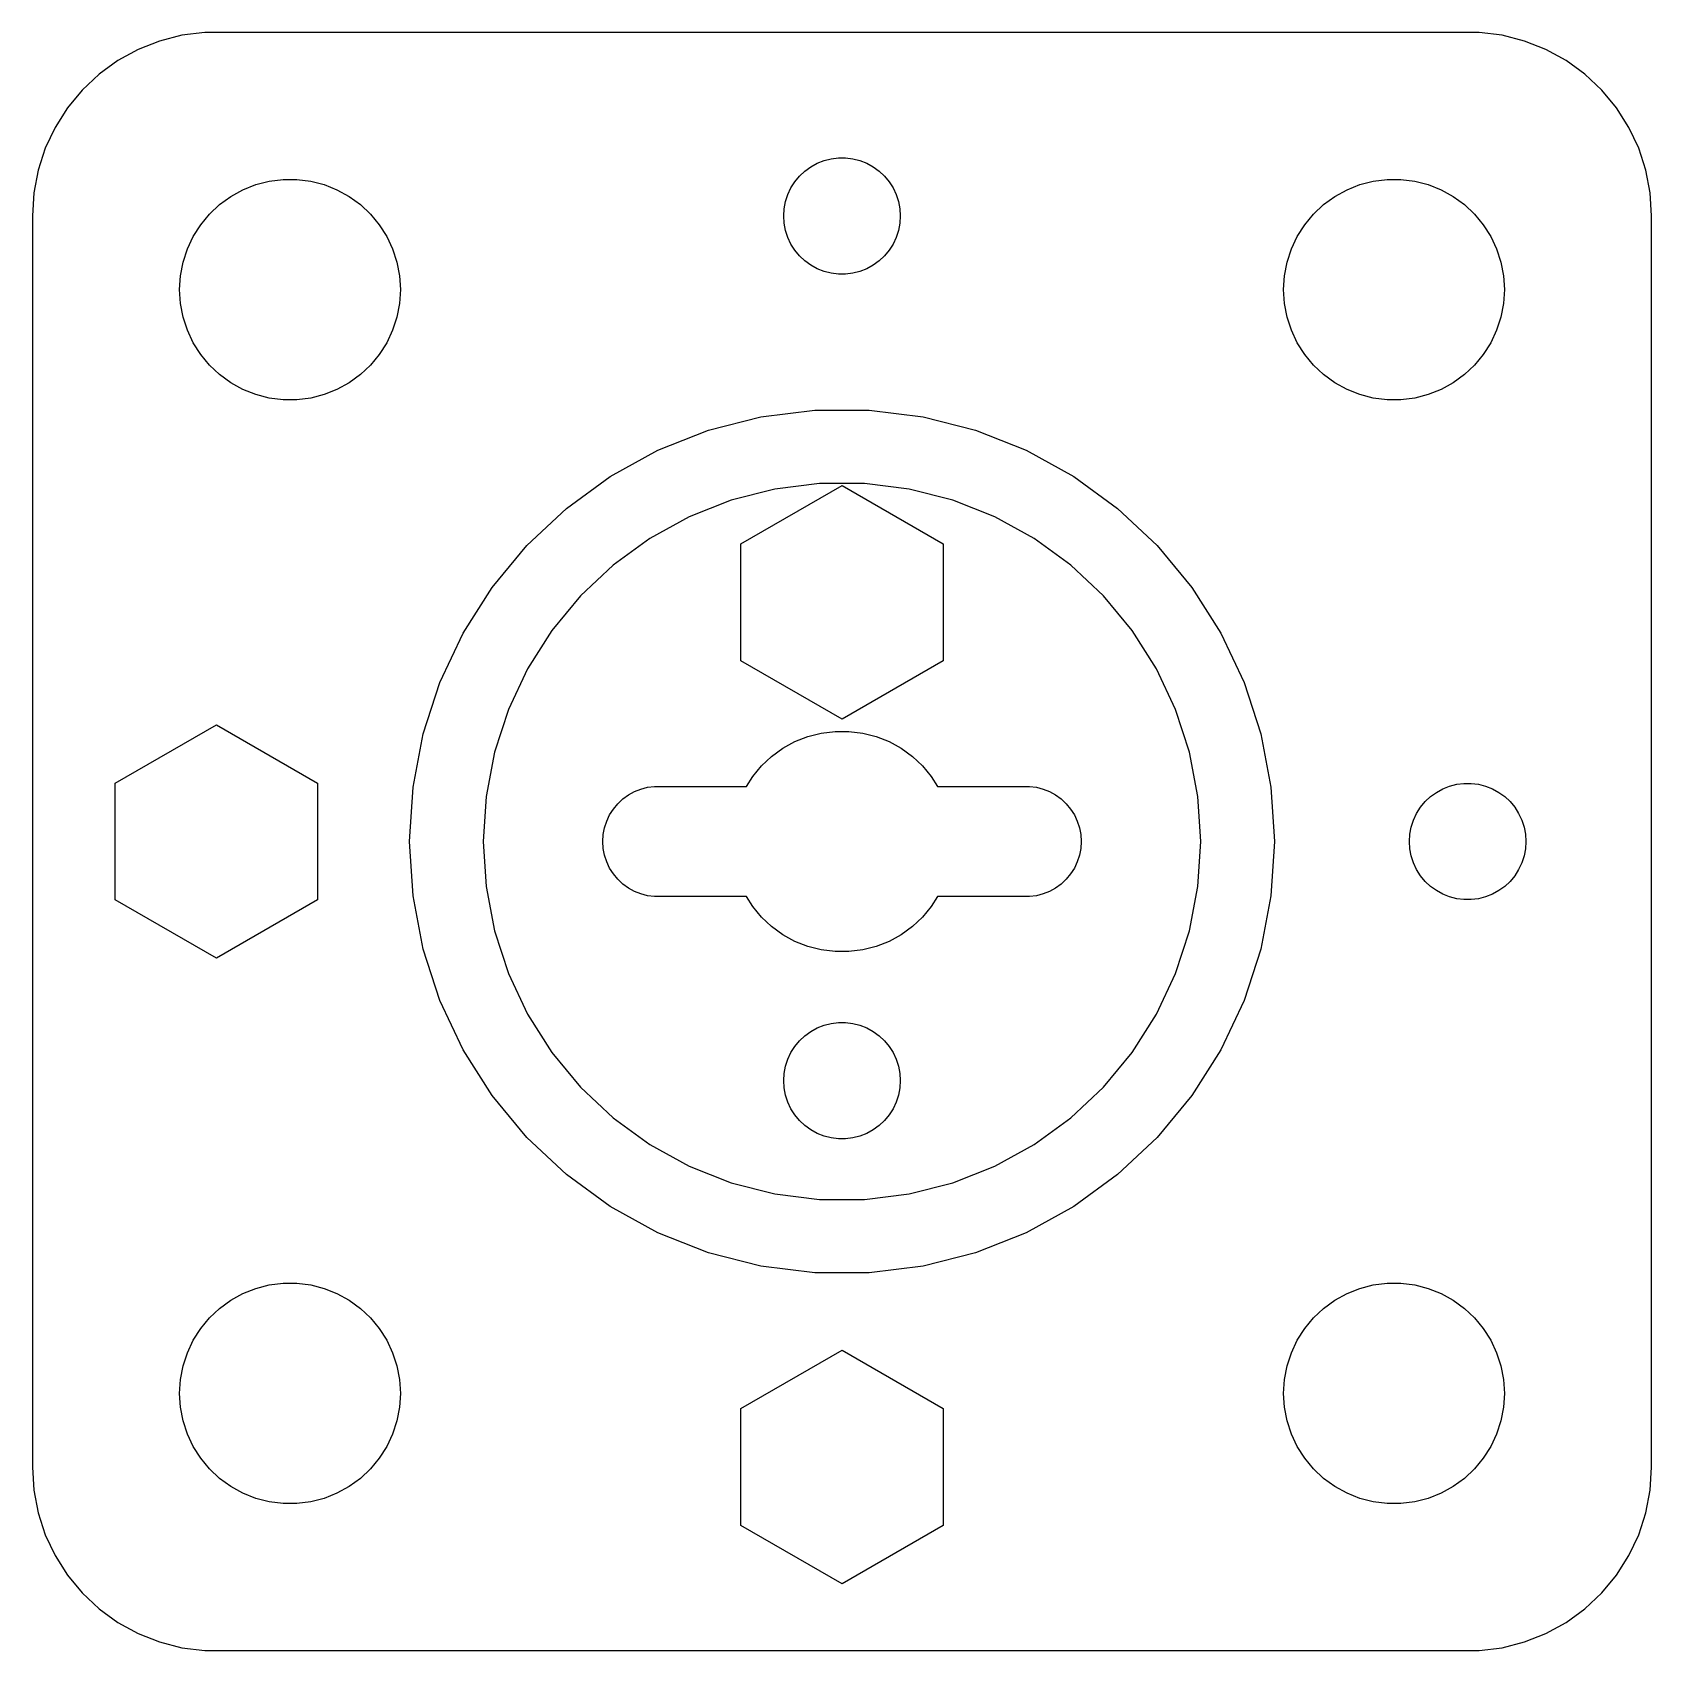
# Model space of a CAD drawing. Header units: metres. Extents: x -22 to 22, y -22 to 184.
# Drawn here: x -22 to 22, y -21.99 to 21.99 of the extents above; entities that cross this region are included whole.
import ezdxf

# ---------------------------------------------------------------- set-up
doc = ezdxf.new("R2010")
doc.units = ezdxf.units.M

msp = doc.modelspace()

# ---------------------------------------------------------------- linework, layer by layer
for p, q in [((-18.5451, 21.7553), (-19.1289, 21.5241)), ((-17.9369, 21.9114), (-18.5451, 21.7553)), ((-17.3139, 21.9901), (-17.9369, 21.9114)), ((17.3139, 21.9901), (-17.3139, 21.9901)), ((17.9369, 21.9114), (17.3139, 21.9901)), ((18.5451, 21.7553), (17.9369, 21.9114)), ((19.1289, 21.5241), (18.5451, 21.7553)), ((-19.6791, 21.2216), (-20.1871, 20.8526)), ((-19.1289, 21.5241), (-19.6791, 21.2216)), ((19.6791, 21.2216), (19.1289, 21.5241)), ((20.1871, 20.8526), (19.6791, 21.2216)), ((-20.1871, 20.8526), (-20.6448, 20.4227)), ((20.6448, 20.4227), (20.1871, 20.8526)), ((-20.6448, 20.4227), (-21.0451, 19.9389)), ((21.0451, 19.9389), (20.6448, 20.4227)), ((-21.0451, 19.9389), (-21.3815, 19.4088)), ((21.3815, 19.4088), (21.0451, 19.9389)), ((-21.3815, 19.4088), (-21.6489, 18.8406)), ((21.6489, 18.8406), (21.3815, 19.4088)), ((-21.6489, 18.8406), (-21.8429, 18.2434)), ((-0.673721, 18.4317), (-0.488968, 18.5049)), ((-0.488968, 18.5049), (-0.296494, 18.5543)), ((-0.296494, 18.5543), (-0.09935, 18.5792)), ((-0.09935, 18.5792), (0.09935, 18.5792)), ((0.09935, 18.5792), (0.296494, 18.5543)), ((0.296494, 18.5543), (0.488968, 18.5049)), ((0.488968, 18.5049), (0.673721, 18.4317)), ((21.8429, 18.2434), (21.6489, 18.8406)), ((-21.8429, 18.2434), (-21.9606, 17.6267)), ((-1.28014, 17.9301), (-1.15347, 18.0832)), ((-1.15347, 18.0832), (-1.00862, 18.2192)), ((-1.00862, 18.2192), (-0.847855, 18.336)), ((-0.847855, 18.336), (-0.673721, 18.4317)), ((0.673721, 18.4317), (0.847855, 18.336)), ((0.847855, 18.336), (1.00862, 18.2192)), ((1.00862, 18.2192), (1.15347, 18.0832)), ((1.15347, 18.0832), (1.28014, 17.9301)), ((21.9606, 17.6267), (21.8429, 18.2434)), ((-21.9606, 17.6267), (-22, 17)), ((-16.6075, 17.533), (-16.2773, 17.7145)), ((-16.2773, 17.7145), (-15.927, 17.8532)), ((-15.927, 17.8532), (-15.5621, 17.9469)), ((-15.5621, 17.9469), (-15.1884, 17.9941)), ((-15.1884, 17.9941), (-14.8116, 17.9941)), ((-14.8116, 17.9941), (-14.4379, 17.9469)), ((-14.4379, 17.9469), (-14.0729, 17.8532)), ((-14.0729, 17.8532), (-13.7227, 17.7145)), ((-13.7227, 17.7145), (-13.3925, 17.533)), ((-1.47122, 17.5825), (-1.38661, 17.7623)), ((-1.38661, 17.7623), (-1.28014, 17.9301)), ((1.28014, 17.9301), (1.38661, 17.7623)), ((1.38661, 17.7623), (1.47122, 17.5825)), ((13.3925, 17.533), (13.7227, 17.7145)), ((13.7227, 17.7145), (14.0729, 17.8532)), ((14.0729, 17.8532), (14.4379, 17.9469)), ((14.4379, 17.9469), (14.8116, 17.9941)), ((14.8116, 17.9941), (15.1884, 17.9941)), ((15.1884, 17.9941), (15.5621, 17.9469)), ((15.5621, 17.9469), (15.927, 17.8532)), ((15.927, 17.8532), (16.2773, 17.7145)), ((16.2773, 17.7145), (16.6075, 17.533)), ((22, 17), (21.9606, 17.6267)), ((-17.1869, 17.0536), (-16.9123, 17.3115)), ((-16.9123, 17.3115), (-16.6075, 17.533)), ((-13.3925, 17.533), (-13.0877, 17.3115)), ((-13.0877, 17.3115), (-12.8131, 17.0536)), ((-1.58235, 17), (-1.56987, 17.1983)), ((-1.56987, 17.1983), (-1.53264, 17.3935)), ((-1.53264, 17.3935), (-1.47122, 17.5825)), ((1.47122, 17.5825), (1.53264, 17.3935)), ((1.53264, 17.3935), (1.56987, 17.1983)), ((1.56987, 17.1983), (1.58235, 17)), ((12.8131, 17.0536), (13.0877, 17.3115)), ((13.0877, 17.3115), (13.3925, 17.533)), ((16.6075, 17.533), (16.9123, 17.3115)), ((16.9123, 17.3115), (17.1869, 17.0536)), ((-22, 17), (-22, -17)), ((-17.6289, 16.4453), (-17.427, 16.7634)), ((-17.427, 16.7634), (-17.1869, 17.0536)), ((-12.8131, 17.0536), (-12.5729, 16.7634)), ((-12.5729, 16.7634), (-12.3711, 16.4453)), ((-1.56987, 16.8017), (-1.58235, 17)), ((-1.53264, 16.6065), (-1.56987, 16.8017)), ((1.56987, 16.8017), (1.53264, 16.6065)), ((1.58235, 17), (1.56987, 16.8017)), ((12.3711, 16.4453), (12.5729, 16.7634)), ((12.5729, 16.7634), (12.8131, 17.0536)), ((17.1869, 17.0536), (17.427, 16.7634)), ((17.427, 16.7634), (17.6289, 16.4453)), ((22, -17), (22, 17)), ((-17.7893, 16.1044), (-17.6289, 16.4453)), ((-12.3711, 16.4453), (-12.2107, 16.1044)), ((-1.47122, 16.4175), (-1.53264, 16.6065)), ((-1.38661, 16.2377), (-1.47122, 16.4175)), ((1.47122, 16.4175), (1.38661, 16.2377)), ((1.53264, 16.6065), (1.47122, 16.4175)), ((12.2107, 16.1044), (12.3711, 16.4453)), ((17.6289, 16.4453), (17.7893, 16.1044)), ((-17.9057, 15.7461), (-17.7893, 16.1044)), ((-12.2107, 16.1044), (-12.0942, 15.7461)), ((-1.28014, 16.0699), (-1.38661, 16.2377)), ((-1.15347, 15.9168), (-1.28014, 16.0699)), ((-1.00862, 15.7808), (-1.15347, 15.9168)), ((1.15347, 15.9168), (1.00862, 15.7808)), ((1.28014, 16.0699), (1.15347, 15.9168)), ((1.38661, 16.2377), (1.28014, 16.0699)), ((12.0942, 15.7461), (12.2107, 16.1044)), ((17.7893, 16.1044), (17.9057, 15.7461)), ((-17.9763, 15.376), (-17.9057, 15.7461)), ((-12.0942, 15.7461), (-12.0237, 15.376)), ((-0.847855, 15.664), (-1.00862, 15.7808)), ((-0.673721, 15.5682), (-0.847855, 15.664)), ((-0.488968, 15.4951), (-0.673721, 15.5682)), ((-0.296494, 15.4457), (-0.488968, 15.4951)), ((-0.09935, 15.4208), (-0.296494, 15.4457)), ((0.09935, 15.4208), (-0.09935, 15.4208)), ((0.296494, 15.4457), (0.09935, 15.4208)), ((0.488968, 15.4951), (0.296494, 15.4457)), ((0.673721, 15.5682), (0.488968, 15.4951)), ((0.847855, 15.664), (0.673721, 15.5682)), ((1.00862, 15.7808), (0.847855, 15.664)), ((12.0237, 15.376), (12.0942, 15.7461)), ((17.9057, 15.7461), (17.9763, 15.376)), ((-18, 15), (-17.9763, 15.376)), ((-17.9763, 14.624), (-18, 15)), ((-12.0237, 15.376), (-12, 15)), ((-12, 15), (-12.0237, 14.624)), ((12, 15), (12.0237, 15.376)), ((12.0237, 14.624), (12, 15)), ((17.9763, 15.376), (18, 15)), ((18, 15), (17.9763, 14.624)), ((-17.9057, 14.2539), (-17.9763, 14.624)), ((-12.0237, 14.624), (-12.0942, 14.2539)), ((12.0942, 14.2539), (12.0237, 14.624)), ((17.9763, 14.624), (17.9057, 14.2539)), ((-17.7893, 13.8956), (-17.9057, 14.2539)), ((-12.0942, 14.2539), (-12.2107, 13.8956)), ((12.2107, 13.8956), (12.0942, 14.2539)), ((17.9057, 14.2539), (17.7893, 13.8956)), ((-17.6289, 13.5547), (-17.7893, 13.8956)), ((-12.2107, 13.8956), (-12.3711, 13.5547)), ((12.3711, 13.5547), (12.2107, 13.8956)), ((17.7893, 13.8956), (17.6289, 13.5547)), ((-17.427, 13.2366), (-17.6289, 13.5547)), ((-17.1869, 12.9464), (-17.427, 13.2366)), ((-12.5729, 13.2366), (-12.8131, 12.9464)), ((-12.3711, 13.5547), (-12.5729, 13.2366)), ((12.5729, 13.2366), (12.3711, 13.5547)), ((12.8131, 12.9464), (12.5729, 13.2366)), ((17.427, 13.2366), (17.1869, 12.9464)), ((17.6289, 13.5547), (17.427, 13.2366)), ((-16.9123, 12.6884), (-17.1869, 12.9464)), ((-12.8131, 12.9464), (-13.0877, 12.6884)), ((13.0877, 12.6884), (12.8131, 12.9464)), ((17.1869, 12.9464), (16.9123, 12.6884)), ((-16.6075, 12.467), (-16.9123, 12.6884)), ((-16.2773, 12.2855), (-16.6075, 12.467)), ((-13.3925, 12.467), (-13.7227, 12.2855)), ((-13.0877, 12.6884), (-13.3925, 12.467)), ((13.3925, 12.467), (13.0877, 12.6884)), ((13.7227, 12.2855), (13.3925, 12.467)), ((16.6075, 12.467), (16.2773, 12.2855)), ((16.9123, 12.6884), (16.6075, 12.467)), ((-15.927, 12.1468), (-16.2773, 12.2855)), ((-15.5621, 12.0531), (-15.927, 12.1468)), ((-15.1884, 12.0059), (-15.5621, 12.0531)), ((-14.8116, 12.0059), (-15.1884, 12.0059)), ((-14.4379, 12.0531), (-14.8116, 12.0059)), ((-14.0729, 12.1468), (-14.4379, 12.0531)), ((-13.7227, 12.2855), (-14.0729, 12.1468)), ((14.0729, 12.1468), (13.7227, 12.2855)), ((14.4379, 12.0531), (14.0729, 12.1468)), ((14.8116, 12.0059), (14.4379, 12.0531)), ((15.1884, 12.0059), (14.8116, 12.0059)), ((15.5621, 12.0531), (15.1884, 12.0059)), ((15.927, 12.1468), (15.5621, 12.0531)), ((16.2773, 12.2855), (15.927, 12.1468)), ((-3.63094, 11.1749), (-2.20172, 11.5419)), ((-2.20172, 11.5419), (-0.737778, 11.7268)), ((-0.737778, 11.7268), (0.737778, 11.7268)), ((0.737778, 11.7268), (2.20172, 11.5419)), ((2.20172, 11.5419), (3.63094, 11.1749)), ((-5.0029, 10.6317), (-3.63094, 11.1749)), ((3.63094, 11.1749), (5.0029, 10.6317)), ((-6.29596, 9.92085), (-5.0029, 10.6317)), ((5.0029, 10.6317), (6.29596, 9.92085)), ((-7.48973, 9.05353), (-6.29596, 9.92085)), ((-0.612198, 9.73076), (-1.82697, 9.57729)), ((0.612198, 9.73076), (-0.612198, 9.73076)), ((1.82697, 9.57729), (0.612198, 9.73076)), ((6.29596, 9.92085), (7.48973, 9.05353)), ((-3.01291, 9.2728), (-4.15134, 8.82205)), ((-1.82697, 9.57729), (-3.01291, 9.2728)), ((-2.74832, 8.08673), (0, 9.67348)), ((0, 9.67348), (2.74832, 8.08675)), ((3.01291, 9.2728), (1.82697, 9.57729)), ((4.15134, 8.82205), (3.01291, 9.2728)), ((-8.56537, 8.04343), (-7.48973, 9.05353)), ((-4.15134, 8.82205), (-5.2243, 8.23219)), ((5.2243, 8.23219), (4.15134, 8.82205)), ((7.48973, 9.05353), (8.56537, 8.04343)), ((-9.50594, 6.90646), (-8.56537, 8.04343)), ((-5.2243, 8.23219), (-6.21487, 7.5125)), ((-2.74832, 4.91325), (-2.74832, 8.08673)), ((2.74832, 8.08675), (2.74832, 4.91325)), ((6.21487, 7.5125), (5.2243, 8.23219)), ((8.56537, 8.04343), (9.50594, 6.90646)), ((-6.21487, 7.5125), (-7.10744, 6.67433)), ((7.10744, 6.67433), (6.21487, 7.5125)), ((-10.2966, 5.6606), (-9.50594, 6.90646)), ((-7.10744, 6.67433), (-7.88791, 5.7309)), ((7.88791, 5.7309), (7.10744, 6.67433)), ((9.50594, 6.90646), (10.2966, 5.6606)), ((-7.88791, 5.7309), (-8.54398, 4.6971)), ((8.54398, 4.6971), (7.88791, 5.7309)), ((-10.9249, 4.32545), (-10.2966, 5.6606)), ((10.2966, 5.6606), (10.9249, 4.32545)), ((0, 3.32651), (-2.74832, 4.91325)), ((2.74832, 4.91325), (0, 3.32651)), ((-8.54398, 4.6971), (-9.06531, 3.5892)), ((9.06531, 3.5892), (8.54398, 4.6971)), ((-11.3808, 2.9221), (-10.9249, 4.32545)), ((10.9249, 4.32545), (11.3808, 2.9221)), ((-9.06531, 3.5892), (-9.44368, 2.42471)), ((9.44368, 2.42471), (9.06531, 3.5892)), ((-19.7483, 1.58673), (-17, 3.17348)), ((-17, 3.17348), (-14.2517, 1.58675)), ((-11.6573, 1.47266), (-11.3808, 2.9221)), ((-1.60747, 2.53297), (-1.27733, 2.71448)), ((-1.27733, 2.71448), (-0.927048, 2.85316)), ((-0.927048, 2.85316), (-0.562134, 2.94685)), ((-0.562134, 2.94685), (-0.18837, 2.99408)), ((-0.18837, 2.99408), (0.18837, 2.99408)), ((0.18837, 2.99408), (0.562134, 2.94685)), ((0.562134, 2.94685), (0.927048, 2.85316)), ((0.927048, 2.85316), (1.27733, 2.71448)), ((1.27733, 2.71448), (1.60747, 2.53297)), ((11.3808, 2.9221), (11.6573, 1.47266)), ((-9.44368, 2.42471), (-9.67311, 1.22198)), ((-2.1869, 2.05363), (-1.91226, 2.31154)), ((-1.91226, 2.31154), (-1.60747, 2.53297)), ((1.60747, 2.53297), (1.91226, 2.31154)), ((1.91226, 2.31154), (2.1869, 2.05363)), ((9.67311, 1.22198), (9.44368, 2.42471)), ((-2.59605, 1.49704), (-2.42705, 1.76335)), ((-2.42705, 1.76335), (-2.1869, 2.05363)), ((2.1869, 2.05363), (2.42705, 1.76335)), ((2.42705, 1.76335), (2.59605, 1.49704)), ((-19.7483, -1.58675), (-19.7483, 1.58673)), ((-14.2517, 1.58675), (-14.2517, -1.58673)), ((-11.75, 0), (-11.6573, 1.47266)), ((-5.80373, 1.26648), (-5.63866, 1.35724)), ((-5.63866, 1.35724), (-5.46352, 1.42657)), ((-5.46352, 1.42657), (-5.28107, 1.47342)), ((-5.28107, 1.47342), (-5.09418, 1.49704)), ((-5.09418, 1.49704), (-2.59605, 1.49704)), ((2.59605, 1.49704), (5.09418, 1.49704)), ((5.09418, 1.49704), (5.28107, 1.47342)), ((5.28107, 1.47342), (5.46352, 1.42657)), ((5.46352, 1.42657), (5.63866, 1.35724)), ((5.63866, 1.35724), (5.80373, 1.26648)), ((11.6573, 1.47266), (11.75, 0)), ((15.9914, 1.21922), (16.1521, 1.33601)), ((16.1521, 1.33601), (16.3263, 1.43175)), ((16.3263, 1.43175), (16.511, 1.5049)), ((16.511, 1.5049), (16.7035, 1.55432)), ((16.7035, 1.55432), (16.9006, 1.57922)), ((16.9006, 1.57922), (17.0993, 1.57922)), ((17.0993, 1.57922), (17.2965, 1.55432)), ((17.2965, 1.55432), (17.489, 1.5049)), ((17.489, 1.5049), (17.6737, 1.43175)), ((17.6737, 1.43175), (17.8479, 1.33601)), ((17.8479, 1.33601), (18.0086, 1.21922)), ((-9.67311, 1.22198), (-9.75, 0)), ((-6.31445, 0.722626), (-6.21352, 0.881668)), ((-6.21352, 0.881668), (-6.09344, 1.02681)), ((-6.09344, 1.02681), (-5.95613, 1.15576)), ((-5.95613, 1.15576), (-5.80373, 1.26648)), ((5.80373, 1.26648), (5.95613, 1.15576)), ((5.95613, 1.15576), (6.09344, 1.02681)), ((6.09344, 1.02681), (6.21352, 0.881668)), ((6.21352, 0.881668), (6.31445, 0.722626)), ((9.75, 0), (9.67311, 1.22198)), ((15.6134, 0.762299), (15.7198, 0.930069)), ((15.7198, 0.930069), (15.8465, 1.08319)), ((15.8465, 1.08319), (15.9914, 1.21922)), ((18.0086, 1.21922), (18.1535, 1.08319)), ((18.1535, 1.08319), (18.2801, 0.930069)), ((18.2801, 0.930069), (18.3866, 0.762299)), ((-6.45287, 0.373032), (-6.39465, 0.552185)), ((-6.39465, 0.552185), (-6.31445, 0.722626)), ((6.31445, 0.722626), (6.39465, 0.552185)), ((6.39465, 0.552185), (6.45287, 0.373032)), ((15.4673, 0.393509), (15.5288, 0.582489)), ((15.5288, 0.582489), (15.6134, 0.762299)), ((18.3866, 0.762299), (18.4712, 0.582489)), ((18.4712, 0.582489), (18.5326, 0.393509)), ((-11.6573, -1.47266), (-11.75, 0)), ((-9.75, 0), (-9.67311, -1.22198)), ((-6.5, 0), (-6.48816, 0.187988)), ((-6.48816, -0.187988), (-6.5, 0)), ((-6.48816, 0.187988), (-6.45287, 0.373032)), ((6.45287, 0.373032), (6.48816, 0.187988)), ((6.48816, 0.187988), (6.5, 0)), ((6.5, 0), (6.48816, -0.187988)), ((9.67311, -1.22198), (9.75, 0)), ((11.75, 0), (11.6573, -1.47266)), ((15.4176, 0), (15.4301, 0.198318)), ((15.4301, -0.198318), (15.4176, 0)), ((15.4301, 0.198318), (15.4673, 0.393509)), ((18.5326, 0.393509), (18.5699, 0.198318)), ((18.5699, 0.198318), (18.5824, 0)), ((18.5824, 0), (18.5699, -0.198318)), ((-6.45287, -0.373032), (-6.48816, -0.187988)), ((-6.39465, -0.552185), (-6.45287, -0.373032)), ((6.45287, -0.373032), (6.39465, -0.552185)), ((6.48816, -0.187988), (6.45287, -0.373032)), ((15.4673, -0.393509), (15.4301, -0.198318)), ((15.5288, -0.582489), (15.4673, -0.393509)), ((18.5326, -0.393509), (18.4712, -0.582489)), ((18.5699, -0.198318), (18.5326, -0.393509)), ((-6.31445, -0.722626), (-6.39465, -0.552185)), ((-6.21352, -0.881668), (-6.31445, -0.722626)), ((6.31445, -0.722626), (6.21352, -0.881668)), ((6.39465, -0.552185), (6.31445, -0.722626)), ((15.6134, -0.762299), (15.5288, -0.582489)), ((15.7198, -0.930069), (15.6134, -0.762299)), ((18.3866, -0.762299), (18.2801, -0.930069)), ((18.4712, -0.582489), (18.3866, -0.762299)), ((-9.67311, -1.22198), (-9.44368, -2.42471)), ((-6.09344, -1.02681), (-6.21352, -0.881668)), ((-5.95613, -1.15576), (-6.09344, -1.02681)), ((-5.80373, -1.26648), (-5.95613, -1.15576)), ((-5.63866, -1.35724), (-5.80373, -1.26648)), ((5.80373, -1.26648), (5.63866, -1.35724)), ((5.95613, -1.15576), (5.80373, -1.26648)), ((6.09344, -1.02681), (5.95613, -1.15576)), ((6.21352, -0.881668), (6.09344, -1.02681)), ((9.44368, -2.42471), (9.67311, -1.22198)), ((15.8465, -1.08319), (15.7198, -0.930069)), ((15.9914, -1.21922), (15.8465, -1.08319)), ((16.1521, -1.33601), (15.9914, -1.21922)), ((18.0086, -1.21922), (17.8479, -1.33601)), ((18.1535, -1.08319), (18.0086, -1.21922)), ((18.2801, -0.930069), (18.1535, -1.08319)), ((-17, -3.17348), (-19.7483, -1.58675)), ((-14.2517, -1.58673), (-17, -3.17348)), ((-11.3808, -2.9221), (-11.6573, -1.47266)), ((-5.46352, -1.42657), (-5.63866, -1.35724)), ((-5.28107, -1.47342), (-5.46352, -1.42657)), ((-5.09418, -1.49704), (-5.28107, -1.47342)), ((-2.59605, -1.49704), (-5.09418, -1.49704)), ((-2.42705, -1.76335), (-2.59605, -1.49704)), ((2.59605, -1.49704), (2.42705, -1.76335)), ((5.09418, -1.49704), (2.59605, -1.49704)), ((5.28107, -1.47342), (5.09418, -1.49704)), ((5.46352, -1.42657), (5.28107, -1.47342)), ((5.63866, -1.35724), (5.46352, -1.42657)), ((11.6573, -1.47266), (11.3808, -2.9221)), ((16.3263, -1.43175), (16.1521, -1.33601)), ((16.511, -1.5049), (16.3263, -1.43175)), ((16.7035, -1.55432), (16.511, -1.5049)), ((16.9006, -1.57922), (16.7035, -1.55432)), ((17.0993, -1.57922), (16.9006, -1.57922)), ((17.2965, -1.55432), (17.0993, -1.57922)), ((17.489, -1.5049), (17.2965, -1.55432)), ((17.6737, -1.43175), (17.489, -1.5049)), ((17.8479, -1.33601), (17.6737, -1.43175)), ((-2.1869, -2.05363), (-2.42705, -1.76335)), ((-1.91226, -2.31154), (-2.1869, -2.05363)), ((2.1869, -2.05363), (1.91226, -2.31154)), ((2.42705, -1.76335), (2.1869, -2.05363)), ((-9.44368, -2.42471), (-9.06531, -3.5892)), ((-1.60747, -2.53297), (-1.91226, -2.31154)), ((-1.27733, -2.71448), (-1.60747, -2.53297)), ((1.60747, -2.53297), (1.27733, -2.71448)), ((1.91226, -2.31154), (1.60747, -2.53297)), ((9.06531, -3.5892), (9.44368, -2.42471)), ((-10.9249, -4.32545), (-11.3808, -2.9221)), ((-0.927048, -2.85316), (-1.27733, -2.71448)), ((-0.562134, -2.94685), (-0.927048, -2.85316)), ((-0.18837, -2.99408), (-0.562134, -2.94685)), ((0.18837, -2.99408), (-0.18837, -2.99408)), ((0.562134, -2.94685), (0.18837, -2.99408)), ((0.927048, -2.85316), (0.562134, -2.94685)), ((1.27733, -2.71448), (0.927048, -2.85316)), ((11.3808, -2.9221), (10.9249, -4.32545)), ((-9.06531, -3.5892), (-8.54398, -4.6971)), ((8.54398, -4.6971), (9.06531, -3.5892)), ((-10.2966, -5.6606), (-10.9249, -4.32545)), ((10.9249, -4.32545), (10.2966, -5.6606)), ((-8.54398, -4.6971), (-7.88791, -5.7309)), ((7.88791, -5.7309), (8.54398, -4.6971)), ((-1.00862, -5.28076), (-0.847855, -5.16397)), ((-0.847855, -5.16397), (-0.673721, -5.06824)), ((-0.673721, -5.06824), (-0.488968, -4.99509)), ((-0.488968, -4.99509), (-0.296494, -4.94566)), ((-0.296494, -4.94566), (-0.09935, -4.92076)), ((-0.09935, -4.92076), (0.09935, -4.92076)), ((0.09935, -4.92076), (0.296494, -4.94566)), ((0.296494, -4.94566), (0.488968, -4.99509)), ((0.488968, -4.99509), (0.673721, -5.06824)), ((0.673721, -5.06824), (0.847855, -5.16397)), ((0.847855, -5.16397), (1.00862, -5.28076)), ((-9.50594, -6.90646), (-10.2966, -5.6606)), ((-1.38661, -5.73769), (-1.28014, -5.5699)), ((-1.28014, -5.5699), (-1.15347, -5.41679)), ((-1.15347, -5.41679), (-1.00862, -5.28076)), ((1.00862, -5.28076), (1.15347, -5.41679)), ((1.15347, -5.41679), (1.28014, -5.5699)), ((1.28014, -5.5699), (1.38661, -5.73769)), ((10.2966, -5.6606), (9.50594, -6.90646)), ((-7.88791, -5.7309), (-7.10744, -6.67433)), ((-1.56987, -6.30167), (-1.53264, -6.10648)), ((-1.53264, -6.10648), (-1.47122, -5.9175)), ((-1.47122, -5.9175), (-1.38661, -5.73769)), ((1.38661, -5.73769), (1.47122, -5.9175)), ((1.47122, -5.9175), (1.53264, -6.10648)), ((1.53264, -6.10648), (1.56987, -6.30167)), ((7.10744, -6.67433), (7.88791, -5.7309)), ((-1.58235, -6.5), (-1.56987, -6.30167)), ((-1.56987, -6.69832), (-1.58235, -6.5)), ((1.56987, -6.30167), (1.58235, -6.5)), ((1.58235, -6.5), (1.56987, -6.69832)), ((-8.56537, -8.04343), (-9.50594, -6.90646)), ((-7.10744, -6.67433), (-6.21487, -7.5125)), ((-1.53264, -6.89351), (-1.56987, -6.69832)), ((-1.47122, -7.08249), (-1.53264, -6.89351)), ((1.53264, -6.89351), (1.47122, -7.08249)), ((1.56987, -6.69832), (1.53264, -6.89351)), ((6.21487, -7.5125), (7.10744, -6.67433)), ((9.50594, -6.90646), (8.56537, -8.04343)), ((-1.38661, -7.2623), (-1.47122, -7.08249)), ((-1.28014, -7.43007), (-1.38661, -7.2623)), ((-1.15347, -7.58319), (-1.28014, -7.43007)), ((1.28014, -7.43007), (1.15347, -7.58319)), ((1.38661, -7.2623), (1.28014, -7.43007)), ((1.47122, -7.08249), (1.38661, -7.2623)), ((-6.21487, -7.5125), (-5.2243, -8.23219)), ((-1.00862, -7.71922), (-1.15347, -7.58319)), ((-0.847855, -7.83601), (-1.00862, -7.71922)), ((-0.673721, -7.93175), (-0.847855, -7.83601)), ((0.847855, -7.83601), (0.673721, -7.93175)), ((1.00862, -7.71922), (0.847855, -7.83601)), ((1.15347, -7.58319), (1.00862, -7.71922)), ((5.2243, -8.23219), (6.21487, -7.5125)), ((-7.48973, -9.05353), (-8.56537, -8.04343)), ((-5.2243, -8.23219), (-4.15134, -8.82205)), ((-0.488968, -8.0049), (-0.673721, -7.93175)), ((-0.296494, -8.05432), (-0.488968, -8.0049)), ((-0.09935, -8.07922), (-0.296494, -8.05432)), ((0.09935, -8.07922), (-0.09935, -8.07922)), ((0.296494, -8.05432), (0.09935, -8.07922)), ((0.488968, -8.0049), (0.296494, -8.05432)), ((0.673721, -7.93175), (0.488968, -8.0049)), ((4.15134, -8.82205), (5.2243, -8.23219)), ((8.56537, -8.04343), (7.48973, -9.05353)), ((-6.29596, -9.92085), (-7.48973, -9.05353)), ((-4.15134, -8.82205), (-3.01291, -9.2728)), ((3.01291, -9.2728), (4.15134, -8.82205)), ((7.48973, -9.05353), (6.29596, -9.92085)), ((-3.01291, -9.2728), (-1.82697, -9.57729)), ((-1.82697, -9.57729), (-0.612198, -9.73076)), ((0.612198, -9.73076), (1.82697, -9.57729)), ((1.82697, -9.57729), (3.01291, -9.2728)), ((-5.0029, -10.6317), (-6.29596, -9.92085)), ((-0.612198, -9.73076), (0.612198, -9.73076)), ((6.29596, -9.92085), (5.0029, -10.6317)), ((-3.63094, -11.1749), (-5.0029, -10.6317)), ((5.0029, -10.6317), (3.63094, -11.1749)), ((-2.20172, -11.5419), (-3.63094, -11.1749)), ((3.63094, -11.1749), (2.20172, -11.5419)), ((-0.737778, -11.7268), (-2.20172, -11.5419)), ((0.737778, -11.7268), (-0.737778, -11.7268)), ((2.20172, -11.5419), (0.737778, -11.7268)), ((-16.6075, -12.467), (-16.2773, -12.2855)), ((-16.2773, -12.2855), (-15.927, -12.1468)), ((-15.927, -12.1468), (-15.5621, -12.0531)), ((-15.5621, -12.0531), (-15.1884, -12.0059)), ((-15.1884, -12.0059), (-14.8116, -12.0059)), ((-14.8116, -12.0059), (-14.4379, -12.0531)), ((-14.4379, -12.0531), (-14.0729, -12.1468)), ((-14.0729, -12.1468), (-13.7227, -12.2855)), ((-13.7227, -12.2855), (-13.3925, -12.467)), ((13.3925, -12.467), (13.7227, -12.2855)), ((13.7227, -12.2855), (14.0729, -12.1468)), ((14.0729, -12.1468), (14.4379, -12.0531)), ((14.4379, -12.0531), (14.8116, -12.0059)), ((14.8116, -12.0059), (15.1884, -12.0059)), ((15.1884, -12.0059), (15.5621, -12.0531)), ((15.5621, -12.0531), (15.927, -12.1468)), ((15.927, -12.1468), (16.2773, -12.2855)), ((16.2773, -12.2855), (16.6075, -12.467)), ((-17.1869, -12.9464), (-16.9123, -12.6884)), ((-16.9123, -12.6884), (-16.6075, -12.467)), ((-13.3925, -12.467), (-13.0877, -12.6884)), ((-13.0877, -12.6884), (-12.8131, -12.9464)), ((12.8131, -12.9464), (13.0877, -12.6884)), ((13.0877, -12.6884), (13.3925, -12.467)), ((16.6075, -12.467), (16.9123, -12.6884)), ((16.9123, -12.6884), (17.1869, -12.9464)), ((-17.427, -13.2366), (-17.1869, -12.9464)), ((-12.8131, -12.9464), (-12.5729, -13.2366)), ((12.5729, -13.2366), (12.8131, -12.9464)), ((17.1869, -12.9464), (17.427, -13.2366)), ((-17.7893, -13.8956), (-17.6289, -13.5547)), ((-17.6289, -13.5547), (-17.427, -13.2366)), ((-12.5729, -13.2366), (-12.3711, -13.5547)), ((-12.3711, -13.5547), (-12.2107, -13.8956)), ((12.2107, -13.8956), (12.3711, -13.5547)), ((12.3711, -13.5547), (12.5729, -13.2366)), ((17.427, -13.2366), (17.6289, -13.5547)), ((17.6289, -13.5547), (17.7893, -13.8956)), ((-17.9057, -14.2539), (-17.7893, -13.8956)), ((-12.2107, -13.8956), (-12.0942, -14.2539)), ((-2.74832, -15.4133), (0, -13.8265)), ((0, -13.8265), (2.74832, -15.4133)), ((12.0942, -14.2539), (12.2107, -13.8956)), ((17.7893, -13.8956), (17.9057, -14.2539)), ((-17.9763, -14.624), (-17.9057, -14.2539)), ((-12.0942, -14.2539), (-12.0237, -14.624)), ((12.0237, -14.624), (12.0942, -14.2539)), ((17.9057, -14.2539), (17.9763, -14.624)), ((-18, -15), (-17.9763, -14.624)), ((-12.0237, -14.624), (-12, -15)), ((12, -15), (12.0237, -14.624)), ((17.9763, -14.624), (18, -15)), ((-17.9763, -15.376), (-18, -15)), ((-17.9057, -15.7461), (-17.9763, -15.376)), ((-12.0237, -15.376), (-12.0942, -15.7461)), ((-12, -15), (-12.0237, -15.376)), ((12.0237, -15.376), (12, -15)), ((12.0942, -15.7461), (12.0237, -15.376)), ((17.9763, -15.376), (17.9057, -15.7461)), ((18, -15), (17.9763, -15.376)), ((-17.7893, -16.1044), (-17.9057, -15.7461)), ((-12.0942, -15.7461), (-12.2107, -16.1044)), ((-2.74832, -18.5867), (-2.74832, -15.4133)), ((2.74832, -15.4133), (2.74832, -18.5867)), ((12.2107, -16.1044), (12.0942, -15.7461)), ((17.9057, -15.7461), (17.7893, -16.1044)), ((-17.6289, -16.4453), (-17.7893, -16.1044)), ((-12.2107, -16.1044), (-12.3711, -16.4453)), ((12.3711, -16.4453), (12.2107, -16.1044)), ((17.7893, -16.1044), (17.6289, -16.4453)), ((-17.427, -16.7634), (-17.6289, -16.4453)), ((-12.3711, -16.4453), (-12.5729, -16.7634)), ((12.5729, -16.7634), (12.3711, -16.4453)), ((17.6289, -16.4453), (17.427, -16.7634)), ((-22, -17), (-21.9606, -17.6267)), ((-17.1869, -17.0536), (-17.427, -16.7634)), ((-16.9123, -17.3115), (-17.1869, -17.0536)), ((-12.8131, -17.0536), (-13.0877, -17.3115)), ((-12.5729, -16.7634), (-12.8131, -17.0536)), ((12.8131, -17.0536), (12.5729, -16.7634)), ((13.0877, -17.3115), (12.8131, -17.0536)), ((17.1869, -17.0536), (16.9123, -17.3115)), ((17.427, -16.7634), (17.1869, -17.0536)), ((21.9606, -17.6267), (22, -17)), ((-16.6075, -17.533), (-16.9123, -17.3115)), ((-16.2773, -17.7145), (-16.6075, -17.533)), ((-13.3925, -17.533), (-13.7227, -17.7145)), ((-13.0877, -17.3115), (-13.3925, -17.533)), ((13.3925, -17.533), (13.0877, -17.3115)), ((13.7227, -17.7145), (13.3925, -17.533)), ((16.6075, -17.533), (16.2773, -17.7145)), ((16.9123, -17.3115), (16.6075, -17.533)), ((-21.9606, -17.6267), (-21.8429, -18.2434)), ((-15.927, -17.8532), (-16.2773, -17.7145)), ((-15.5621, -17.9469), (-15.927, -17.8532)), ((-15.1884, -17.9941), (-15.5621, -17.9469)), ((-14.8116, -17.9941), (-15.1884, -17.9941)), ((-14.4379, -17.9469), (-14.8116, -17.9941)), ((-14.0729, -17.8532), (-14.4379, -17.9469)), ((-13.7227, -17.7145), (-14.0729, -17.8532)), ((14.0729, -17.8532), (13.7227, -17.7145)), ((14.4379, -17.9469), (14.0729, -17.8532)), ((14.8116, -17.9941), (14.4379, -17.9469)), ((15.1884, -17.9941), (14.8116, -17.9941)), ((15.5621, -17.9469), (15.1884, -17.9941)), ((15.927, -17.8532), (15.5621, -17.9469)), ((16.2773, -17.7145), (15.927, -17.8532)), ((21.8429, -18.2434), (21.9606, -17.6267)), ((-21.8429, -18.2434), (-21.6489, -18.8406)), ((21.6489, -18.8406), (21.8429, -18.2434)), ((-21.6489, -18.8406), (-21.3815, -19.4088)), ((0, -20.1735), (-2.74832, -18.5867)), ((2.74832, -18.5867), (0, -20.1735)), ((21.3815, -19.4088), (21.6489, -18.8406)), ((-21.3815, -19.4088), (-21.0451, -19.9389)), ((21.0451, -19.9389), (21.3815, -19.4088)), ((-21.0451, -19.9389), (-20.6448, -20.4227)), ((20.6448, -20.4227), (21.0451, -19.9389)), ((-20.6448, -20.4227), (-20.1871, -20.8526)), ((20.1871, -20.8526), (20.6448, -20.4227)), ((-20.1871, -20.8526), (-19.6791, -21.2216)), ((19.6791, -21.2216), (20.1871, -20.8526)), ((-19.6791, -21.2216), (-19.1289, -21.5241)), ((-19.1289, -21.5241), (-18.5451, -21.7553)), ((18.5451, -21.7553), (19.1289, -21.5241)), ((19.1289, -21.5241), (19.6791, -21.2216)), ((-18.5451, -21.7553), (-17.9369, -21.9114)), ((-17.9369, -21.9114), (-17.3139, -21.9901)), ((-17.3139, -21.9901), (17.3139, -21.9901)), ((17.3139, -21.9901), (17.9369, -21.9114)), ((17.9369, -21.9114), (18.5451, -21.7553))]:
    msp.add_line(p, q)

doc.saveas('drawing.dxf')
